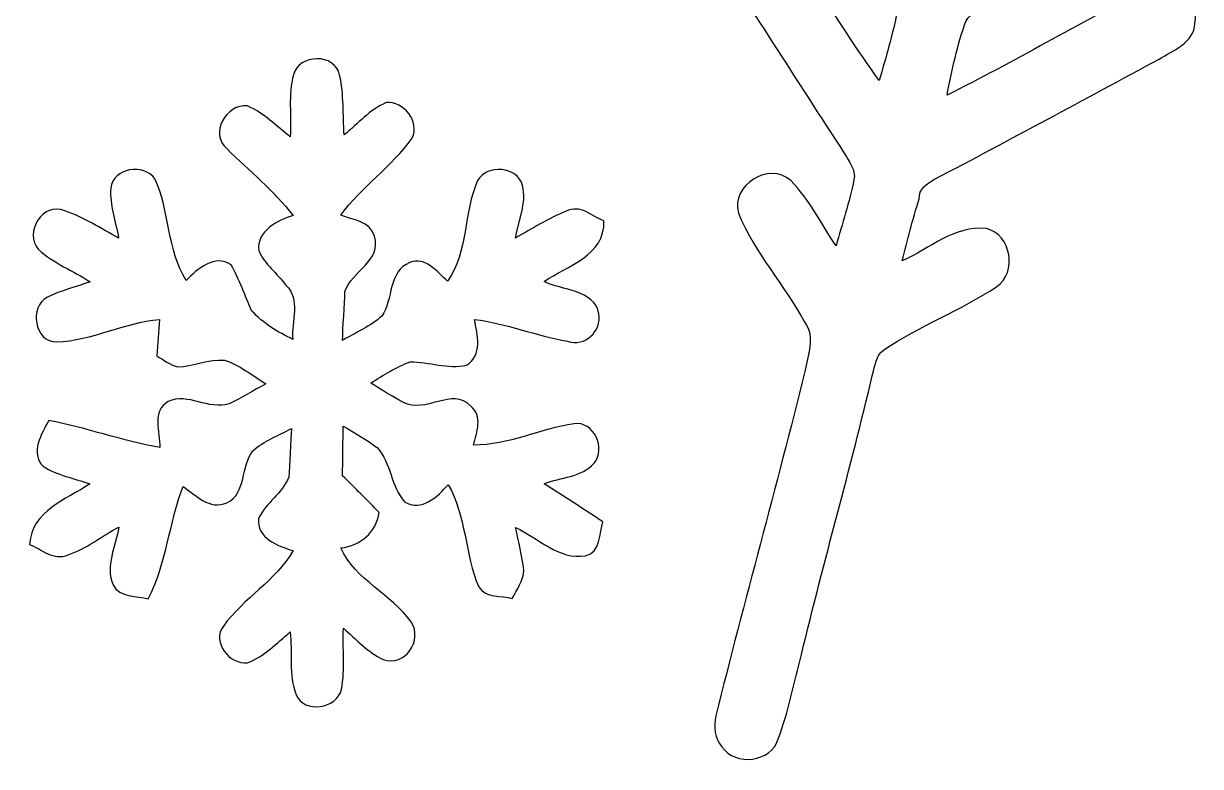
# Model space of a CAD drawing. Header units: centimetres. Extents: x -11.9 to 10, y -18.6 to 13.7.
# Drawn here: x -3.36 to 9.41, y -18.57 to -10.51 of the extents above; entities that cross this region are included whole.
import ezdxf

# ---------------------------------------------------------------- set-up
doc = ezdxf.new("R2010")
doc.units = ezdxf.units.CM
doc.header["$MEASUREMENT"] = 0
doc.layers.add('Camada 1', color=7, linetype='Continuous')

msp = doc.modelspace()

# ---------------------------------------------------------------- linework, layer by layer
at = {"layer": 'Camada 1', "color": 15}
for points, knots in [([(6.14045, -7.54733), (6.12246, -7.27675), (6.45336, -7.04709), (6.6929, -7.20584), (6.6929, -7.20584), (6.89998, -7.36706), (7.00722, -7.62353), (7.16421, -7.83061), (7.16421, -7.83061), (7.36812, -7.73254), (7.55756, -7.5946), (7.77769, -7.53427), (7.77769, -7.53427), (7.95796, -7.44996), (8.134, -7.57731), (8.21796, -7.72795), (8.21796, -7.72795), (8.29522, -7.88388), (8.22537, -8.09519), (8.07226, -8.17668), (8.07226, -8.17668), (7.83837, -8.32344), (7.56779, -8.41269), (7.35189, -8.58626), (7.35189, -8.58626), (7.24676, -8.86813), (7.18961, -9.16446), (7.12223, -9.45691), (7.12223, -9.45691), (7.65104, -9.19021), (8.14493, -8.85437), (8.68821, -8.61871), (8.68821, -8.61871), (8.96197, -8.50441), (9.21914, -8.82721), (9.11437, -9.07768), (9.11437, -9.07768), (9.06568, -9.24454), (8.8833, -9.30522), (8.75136, -9.38918), (8.75136, -9.38918), (8.20455, -9.6841), (7.66974, -10.00054), (7.12152, -10.2937), (7.12152, -10.2937), (7.02804, -10.34768), (6.92044, -10.39601), (6.86082, -10.49126), (6.86082, -10.49126), (6.77016, -10.75055), (6.71124, -11.02113), (6.65868, -11.29136), (6.65868, -11.29136), (7.38505, -10.9287), (8.08531, -10.51595), (8.80886, -10.14836), (8.80886, -10.14836), (9.04699, -10.00407), (9.40752, -10.22456), (9.3472, -10.51278), (9.3472, -10.51278), (9.33979, -10.72339), (9.11049, -10.80417), (8.9602, -10.89977), (8.9602, -10.89977), (8.14846, -11.3351), (7.33954, -11.77643), (6.52321, -12.20399), (6.52321, -12.20399), (6.44243, -12.25021), (6.35106, -12.30524), (6.3567, -12.41989), (6.3567, -12.41989), (6.28579, -12.63967), (6.22829, -12.86475), (6.1722, -13.08947), (6.1722, -13.08947), (6.46889, -12.95717), (6.73982, -12.69965), (7.08695, -12.73845), (7.08695, -12.73845), (7.35612, -12.80125), (7.42244, -13.2147), (7.19702, -13.36957), (7.19702, -13.36957), (6.80473, -13.62534), (6.3627, -13.79432), (5.97288, -14.05396), (5.97288, -14.05396), (5.88469, -14.11146), (5.8801, -14.2307), (5.85082, -14.32031), (5.85082, -14.32031), (5.6134, -15.33737), (5.32271, -16.34102), (5.08035, -17.35702), (5.08035, -17.35702), (4.99886, -17.66288), (4.93889, -17.97509), (4.82812, -18.27248), (4.82812, -18.27248), (4.75403, -18.52859), (4.36104, -18.57199), (4.21711, -18.35997), (4.21711, -18.35997), (4.14091, -18.26613), (4.12115, -18.13772), (4.15219, -18.02271), (4.15219, -18.02271), (4.45876, -16.77388), (4.80871, -15.53598), (5.11739, -14.28785), (5.11739, -14.28785), (5.14456, -14.11711), (5.23064, -13.9132), (5.11704, -13.75692), (5.11704, -13.75692), (4.89232, -13.35229), (4.57517, -13.00021), (4.39561, -12.57124), (4.39561, -12.57124), (4.31094, -12.26961), (4.72863, -12.00467), (4.96358, -12.2174), (4.96358, -12.2174), (5.16572, -12.42307), (5.29308, -12.68765), (5.455, -12.92437), (5.455, -12.92437), (5.52379, -12.68659), (5.59823, -12.44988), (5.64938, -12.20787), (5.64938, -12.20787), (5.67231, -12.10063), (5.59188, -12.00714), (5.54426, -11.92001), (5.54426, -11.92001), (5.02214, -11.12238), (4.51097, -10.31769), (3.99168, -9.51865), (3.99168, -9.51865), (3.91936, -9.39835), (3.83999, -9.24278), (3.92007, -9.10696), (3.92007, -9.10696), (4.01391, -8.86037), (4.36845, -8.80886), (4.53249, -9.01171), (4.53249, -9.01171), (5.01721, -9.70386), (5.42678, -10.44751), (5.92243, -11.13226), (5.92243, -11.13226), (5.99581, -10.88461), (6.06707, -10.63554), (6.11858, -10.38296), (6.11858, -10.38296), (6.14751, -10.25984), (6.05508, -10.15153), (6.00075, -10.0524), (6.00075, -10.0524), (5.65538, -9.49184), (5.29661, -8.93939), (4.95653, -8.376), (4.95653, -8.376), (4.89479, -8.23771), (4.76709, -8.09272), (4.82282, -7.93221), (4.82282, -7.93221), (4.8641, -7.74912), (5.06659, -7.63587), (5.24545, -7.66586), (5.24545, -7.66586), (5.42361, -7.7156), (5.52062, -7.89376), (5.61446, -8.0391), (5.61446, -8.0391), (5.87022, -8.46032), (6.12422, -8.88294), (6.39974, -9.29181), (6.39974, -9.29181), (6.46571, -9.05051), (6.53591, -8.81098), (6.59694, -8.56897), (6.59694, -8.56897), (6.61423, -8.48995), (6.6361, -8.40246), (6.59589, -8.32661), (6.59589, -8.32661), (6.45971, -8.0578), (6.23782, -7.83484), (6.14045, -7.54733)], [0, 0, 0, 0, 0.02040816, 0.02040816, 0.02040816, 0.02040816, 0.04081633, 0.04081633, 0.04081633, 0.04081633, 0.06122449, 0.06122449, 0.06122449, 0.06122449, 0.08163265, 0.08163265, 0.08163265, 0.08163265, 0.10204082, 0.10204082, 0.10204082, 0.10204082, 0.12244898, 0.12244898, 0.12244898, 0.12244898, 0.14285714, 0.14285714, 0.14285714, 0.14285714, 0.16326531, 0.16326531, 0.16326531, 0.16326531, 0.18367347, 0.18367347, 0.18367347, 0.18367347, 0.20408163, 0.20408163, 0.20408163, 0.20408163, 0.2244898, 0.2244898, 0.2244898, 0.2244898, 0.24489796, 0.24489796, 0.24489796, 0.24489796, 0.26530612, 0.26530612, 0.26530612, 0.26530612, 0.28571429, 0.28571429, 0.28571429, 0.28571429, 0.30612245, 0.30612245, 0.30612245, 0.30612245, 0.32653061, 0.32653061, 0.32653061, 0.32653061, 0.34693878, 0.34693878, 0.34693878, 0.34693878, 0.36734694, 0.36734694, 0.36734694, 0.36734694, 0.3877551, 0.3877551, 0.3877551, 0.3877551, 0.40816327, 0.40816327, 0.40816327, 0.40816327, 0.42857143, 0.42857143, 0.42857143, 0.42857143, 0.44897959, 0.44897959, 0.44897959, 0.44897959, 0.46938776, 0.46938776, 0.46938776, 0.46938776, 0.48979592, 0.48979592, 0.48979592, 0.48979592, 0.51020408, 0.51020408, 0.51020408, 0.51020408, 0.53061224, 0.53061224, 0.53061224, 0.53061224, 0.55102041, 0.55102041, 0.55102041, 0.55102041, 0.57142857, 0.57142857, 0.57142857, 0.57142857, 0.59183673, 0.59183673, 0.59183673, 0.59183673, 0.6122449, 0.6122449, 0.6122449, 0.6122449, 0.63265306, 0.63265306, 0.63265306, 0.63265306, 0.65306122, 0.65306122, 0.65306122, 0.65306122, 0.67346939, 0.67346939, 0.67346939, 0.67346939, 0.69387755, 0.69387755, 0.69387755, 0.69387755, 0.71428571, 0.71428571, 0.71428571, 0.71428571, 0.73469388, 0.73469388, 0.73469388, 0.73469388, 0.75510204, 0.75510204, 0.75510204, 0.75510204, 0.7755102, 0.7755102, 0.7755102, 0.7755102, 0.79591837, 0.79591837, 0.79591837, 0.79591837, 0.81632653, 0.81632653, 0.81632653, 0.81632653, 0.83673469, 0.83673469, 0.83673469, 0.83673469, 0.85714286, 0.85714286, 0.85714286, 0.85714286, 0.87755102, 0.87755102, 0.87755102, 0.87755102, 0.89795918, 0.89795918, 0.89795918, 0.89795918, 0.91836735, 0.91836735, 0.91836735, 0.91836735, 0.93877551, 0.93877551, 0.93877551, 0.93877551, 0.95918367, 0.95918367, 0.95918367, 0.95918367, 1, 1, 1, 1]), ([(-0.43074, -11.07122), (-0.37324, -10.8458), (0.02328, -10.82992), (0.0695, -11.07546), (0.0695, -11.07546), (0.1203, -11.28536), (0.10266, -11.50585), (0.1203, -11.72139), (0.1203, -11.72139), (0.26917, -11.60357), (0.39687, -11.44693), (0.57467, -11.37285), (0.57467, -11.37285), (0.76517, -11.35345), (0.94368, -11.57534), (0.85831, -11.75808), (0.85831, -11.75808), (0.63253, -12.065), (0.31115, -12.2869), (0.0822, -12.59205), (0.0822, -12.59205), (0.21061, -12.64497), (0.40358, -12.66049), (0.44697, -12.81959), (0.44697, -12.81959), (0.53199, -13.0877), (0.20249, -13.19918), (0.12806, -13.42178), (0.12806, -13.42178), (0.121, -13.55407), (0.1076, -13.8183), (0.10089, -13.9506), (0.10089, -13.9506), (0.24483, -13.86593), (0.40322, -13.79925), (0.52846, -13.68707), (0.52846, -13.68707), (0.65264, -13.51315), (0.59549, -13.19636), (0.83326, -13.10711), (0.83326, -13.10711), (1.00083, -13.03972), (1.12995, -13.21012), (1.24037, -13.30784), (1.24037, -13.30784), (1.46791, -12.99139), (1.41146, -12.56559), (1.56704, -12.21846), (1.56704, -12.21846), (1.66934, -12.03748), (2.0006, -12.06147), (2.05458, -12.27102), (2.05458, -12.27102), (2.10256, -12.46293), (2.00801, -12.65449), (1.97732, -12.84146), (1.97732, -12.84146), (2.15759, -12.73986), (2.33362, -12.62874), (2.52589, -12.55042), (2.52589, -12.55042), (2.68041, -12.4714), (2.80423, -12.60546), (2.93687, -12.6552), (2.93687, -12.6552), (2.95028, -13.03726), (2.53965, -13.13709), (2.28847, -13.31313), (2.28847, -13.31313), (2.47509, -13.4112), (2.83774, -13.39815), (2.88219, -13.66379), (2.88219, -13.66379), (2.91712, -13.84794), (2.73085, -14.0275), (2.54141, -13.95942), (2.54141, -13.95942), (2.20133, -13.90156), (1.87678, -13.76574), (1.53282, -13.72411), (1.53282, -13.72411), (1.56633, -13.8878), (1.62172, -14.11323), (1.4478, -14.21835), (1.4478, -14.21835), (1.24636, -14.26633), (1.03787, -14.18131), (0.83573, -14.18484), (0.83573, -14.18484), (0.68262, -14.23776), (0.54504, -14.32736), (0.40957, -14.41485), (0.40957, -14.41485), (0.52529, -14.48717), (0.64135, -14.55843), (0.76235, -14.62299), (0.76235, -14.62299), (0.99413, -14.75528), (1.29364, -14.45154), (1.49401, -14.66321), (1.49401, -14.66321), (1.62525, -14.77222), (1.55787, -14.9486), (1.524, -15.08654), (1.524, -15.08654), (1.90077, -15.09007), (2.24472, -14.90768), (2.61267, -14.85547), (2.61267, -14.85547), (2.82681, -14.82196), (2.9658, -15.12605), (2.82963, -15.28339), (2.82963, -15.28339), (2.69734, -15.43861), (2.46415, -15.43332), (2.28882, -15.50635), (2.28882, -15.50635), (2.50155, -15.64322), (2.71639, -15.77657), (2.92594, -15.91874), (2.92594, -15.91874), (2.88572, -16.03481), (2.9016, -16.25459), (2.73791, -16.2874), (2.73791, -16.2874), (2.44863, -16.33502), (2.22321, -16.09372), (1.97908, -15.98083), (1.97908, -15.98083), (2.01083, -16.13429), (2.05176, -16.28704), (2.06798, -16.44438), (2.06798, -16.44438), (2.06375, -16.55762), (1.99178, -16.65323), (1.94275, -16.75165), (1.94275, -16.75165), (1.82986, -16.71249), (1.65312, -16.74848), (1.57903, -16.62536), (1.57903, -16.62536), (1.42699, -16.2694), (1.44462, -15.85595), (1.24848, -15.51622), (1.24848, -15.51622), (1.13206, -15.64675), (0.96449, -15.81256), (0.77399, -15.70284), (0.77399, -15.70284), (0.62865, -15.5388), (0.62724, -15.28022), (0.47978, -15.11547), (0.47978, -15.11547), (0.3623, -15.02622), (0.2346, -14.9546), (0.10901, -14.88017), (0.10901, -14.88017), (0.10724, -15.01457), (0.10372, -15.28374), (0.10195, -15.4185), (0.10195, -15.4185), (0.2353, -15.5508), (0.36795, -15.68203), (0.49953, -15.81679), (0.49953, -15.81679), (0.46672, -16.03234), (0.29845, -16.17839), (0.08361, -16.20167), (0.08361, -16.20167), (0.23918, -16.54951), (0.63218, -16.70226), (0.84596, -17.00459), (0.84596, -17.00459), (0.97931, -17.20215), (0.77646, -17.49637), (0.54363, -17.41276), (0.54363, -17.41276), (0.37641, -17.33444), (0.24977, -17.19262), (0.11183, -17.07339), (0.11183, -17.07339), (0.10054, -17.2914), (0.13264, -17.51683), (0.09066, -17.73343), (0.09066, -17.73343), (0.04339, -17.94792), (-0.31397, -18.0019), (-0.40217, -17.7934), (-0.40217, -17.7934), (-0.48472, -17.57856), (-0.44132, -17.3362), (-0.46531, -17.11325), (-0.46531, -17.11325), (-0.61207, -17.23214), (-0.74789, -17.37995), (-0.92745, -17.44874), (-0.92745, -17.44874), (-1.12324, -17.47061), (-1.31904, -17.22402), (-1.19062, -17.04869), (-1.19062, -17.04869), (-0.9712, -16.74812), (-0.62371, -16.55762), (-0.43392, -16.2313), (-0.43392, -16.2313), (-0.60007, -16.18227), (-0.83326, -16.09478), (-0.80786, -15.87994), (-0.80786, -15.87994), (-0.72884, -15.71166), (-0.55069, -15.609), (-0.48084, -15.43544), (-0.48084, -15.43544), (-0.47378, -15.3035), (-0.46037, -15.03962), (-0.45332, -14.90768), (-0.45332, -14.90768), (-0.59337, -14.98318), (-0.74965, -15.03927), (-0.86924, -15.14792), (-0.86924, -15.14792), (-1.00401, -15.30985), (-0.93662, -15.61042), (-1.15147, -15.71307), (-1.15147, -15.71307), (-1.34514, -15.79421), (-1.48449, -15.62911), (-1.62807, -15.53704), (-1.62807, -15.53704), (-1.78047, -15.93391), (-1.80657, -16.37171), (-2.00484, -16.75271), (-2.00484, -16.75271), (-2.12725, -16.71955), (-2.31846, -16.7446), (-2.38654, -16.60313), (-2.38654, -16.60313), (-2.47721, -16.39993), (-2.35373, -16.18192), (-2.32622, -15.97625), (-2.32622, -15.97625), (-2.51072, -16.07255), (-2.67511, -16.21296), (-2.87549, -16.27505), (-2.87549, -16.27505), (-3.03354, -16.34772), (-3.15948, -16.21578), (-3.29318, -16.16357), (-3.29318, -16.16357), (-3.26461, -15.79739), (-2.90054, -15.68097), (-2.64019, -15.5074), (-2.64019, -15.5074), (-2.80917, -15.44567), (-2.99473, -15.41462), (-3.14642, -15.31655), (-3.14642, -15.31655), (-3.28612, -15.17368), (-3.16477, -14.95848), (-3.08257, -14.82019), (-3.08257, -14.82019), (-2.67652, -14.8971), (-2.28706, -15.04244), (-1.87889, -15.11159), (-1.87889, -15.11159), (-1.87784, -14.94367), (-1.96956, -14.71612), (-1.78823, -14.61488), (-1.78823, -14.61488), (-1.57727, -14.51434), (-1.34655, -14.71083), (-1.12854, -14.63887), (-1.12854, -14.63887), (-0.99272, -14.5729), (-0.86184, -14.4974), (-0.73166, -14.42085), (-0.73166, -14.42085), (-0.87771, -14.33195), (-1.01318, -14.218), (-1.17792, -14.16685), (-1.17792, -14.16685), (-1.35114, -14.14745), (-1.51694, -14.23599), (-1.68875, -14.23882), (-1.68875, -14.23882), (-1.77094, -14.21518), (-1.84044, -14.16262), (-1.91206, -14.11817), (-1.91206, -14.11817), (-1.90465, -13.98517), (-1.89301, -13.85711), (-1.88454, -13.72517), (-1.88454, -13.72517), (-2.2673, -13.7541), (-2.61373, -13.95412), (-2.99861, -13.96788), (-2.99861, -13.96788), (-3.23921, -13.97353), (-3.30235, -13.58159), (-3.09845, -13.48317), (-3.09845, -13.48317), (-2.95169, -13.40873), (-2.78941, -13.37134), (-2.63525, -13.31524), (-2.63525, -13.31524), (-2.81905, -13.19565), (-3.03212, -13.11487), (-3.19511, -12.9667), (-3.19511, -12.9667), (-3.35809, -12.78502), (-3.15136, -12.44036), (-2.90971, -12.54619), (-2.90971, -12.54619), (-2.70334, -12.6171), (-2.51813, -12.73775), (-2.32692, -12.84111), (-2.32692, -12.84111), (-2.35832, -12.66155), (-2.42499, -12.48163), (-2.41194, -12.29854), (-2.41194, -12.29854), (-2.38725, -12.07911), (-2.05246, -12.02866), (-1.93252, -12.19729), (-1.93252, -12.19729), (-1.77236, -12.54795), (-1.80128, -12.96811), (-1.59385, -13.30043), (-1.59385, -13.30043), (-1.47426, -13.18119), (-1.28094, -13.00339), (-1.10596, -13.13321), (-1.10596, -13.13321), (-1.01353, -13.29126), (-0.95885, -13.46659), (-0.88159, -13.63274), (-0.88159, -13.63274), (-0.75882, -13.7675), (-0.60007, -13.86205), (-0.43709, -13.93966), (-0.43709, -13.93966), (-0.45755, -13.74775), (-0.34784, -13.50433), (-0.51259, -13.35264), (-0.51259, -13.35264), (-0.60572, -13.22423), (-0.74401, -13.12474), (-0.80716, -12.97764), (-0.80716, -12.97764), (-0.83114, -12.76597), (-0.6036, -12.64426), (-0.43251, -12.59805), (-0.43251, -12.59805), (-0.64206, -12.32782), (-0.90876, -12.11333), (-1.1497, -11.8745), (-1.1497, -11.8745), (-1.34867, -11.71575), (-1.15817, -11.37744), (-0.92781, -11.40883), (-0.92781, -11.40883), (-0.75177, -11.48397), (-0.6156, -11.62861), (-0.46496, -11.74327), (-0.46496, -11.74327), (-0.44944, -11.51961), (-0.49071, -11.28889), (-0.43074, -11.07122)], [0, 0, 0, 0, 0.01075269, 0.01075269, 0.01075269, 0.01075269, 0.02150538, 0.02150538, 0.02150538, 0.02150538, 0.03225806, 0.03225806, 0.03225806, 0.03225806, 0.04301075, 0.04301075, 0.04301075, 0.04301075, 0.05376344, 0.05376344, 0.05376344, 0.05376344, 0.06451613, 0.06451613, 0.06451613, 0.06451613, 0.07526882, 0.07526882, 0.07526882, 0.07526882, 0.08602151, 0.08602151, 0.08602151, 0.08602151, 0.09677419, 0.09677419, 0.09677419, 0.09677419, 0.10752688, 0.10752688, 0.10752688, 0.10752688, 0.11827957, 0.11827957, 0.11827957, 0.11827957, 0.12903226, 0.12903226, 0.12903226, 0.12903226, 0.13978495, 0.13978495, 0.13978495, 0.13978495, 0.15053763, 0.15053763, 0.15053763, 0.15053763, 0.16129032, 0.16129032, 0.16129032, 0.16129032, 0.17204301, 0.17204301, 0.17204301, 0.17204301, 0.1827957, 0.1827957, 0.1827957, 0.1827957, 0.19354839, 0.19354839, 0.19354839, 0.19354839, 0.20430108, 0.20430108, 0.20430108, 0.20430108, 0.21505376, 0.21505376, 0.21505376, 0.21505376, 0.22580645, 0.22580645, 0.22580645, 0.22580645, 0.23655914, 0.23655914, 0.23655914, 0.23655914, 0.24731183, 0.24731183, 0.24731183, 0.24731183, 0.25806452, 0.25806452, 0.25806452, 0.25806452, 0.2688172, 0.2688172, 0.2688172, 0.2688172, 0.27956989, 0.27956989, 0.27956989, 0.27956989, 0.29032258, 0.29032258, 0.29032258, 0.29032258, 0.30107527, 0.30107527, 0.30107527, 0.30107527, 0.31182796, 0.31182796, 0.31182796, 0.31182796, 0.32258065, 0.32258065, 0.32258065, 0.32258065, 0.33333333, 0.33333333, 0.33333333, 0.33333333, 0.34408602, 0.34408602, 0.34408602, 0.34408602, 0.35483871, 0.35483871, 0.35483871, 0.35483871, 0.3655914, 0.3655914, 0.3655914, 0.3655914, 0.37634409, 0.37634409, 0.37634409, 0.37634409, 0.38709677, 0.38709677, 0.38709677, 0.38709677, 0.39784946, 0.39784946, 0.39784946, 0.39784946, 0.40860215, 0.40860215, 0.40860215, 0.40860215, 0.41935484, 0.41935484, 0.41935484, 0.41935484, 0.43010753, 0.43010753, 0.43010753, 0.43010753, 0.44086022, 0.44086022, 0.44086022, 0.44086022, 0.4516129, 0.4516129, 0.4516129, 0.4516129, 0.46236559, 0.46236559, 0.46236559, 0.46236559, 0.47311828, 0.47311828, 0.47311828, 0.47311828, 0.48387097, 0.48387097, 0.48387097, 0.48387097, 0.49462366, 0.49462366, 0.49462366, 0.49462366, 0.50537634, 0.50537634, 0.50537634, 0.50537634, 0.51612903, 0.51612903, 0.51612903, 0.51612903, 0.52688172, 0.52688172, 0.52688172, 0.52688172, 0.53763441, 0.53763441, 0.53763441, 0.53763441, 0.5483871, 0.5483871, 0.5483871, 0.5483871, 0.55913978, 0.55913978, 0.55913978, 0.55913978, 0.56989247, 0.56989247, 0.56989247, 0.56989247, 0.58064516, 0.58064516, 0.58064516, 0.58064516, 0.59139785, 0.59139785, 0.59139785, 0.59139785, 0.60215054, 0.60215054, 0.60215054, 0.60215054, 0.61290323, 0.61290323, 0.61290323, 0.61290323, 0.62365591, 0.62365591, 0.62365591, 0.62365591, 0.6344086, 0.6344086, 0.6344086, 0.6344086, 0.64516129, 0.64516129, 0.64516129, 0.64516129, 0.65591398, 0.65591398, 0.65591398, 0.65591398, 0.66666667, 0.66666667, 0.66666667, 0.66666667, 0.67741935, 0.67741935, 0.67741935, 0.67741935, 0.68817204, 0.68817204, 0.68817204, 0.68817204, 0.69892473, 0.69892473, 0.69892473, 0.69892473, 0.70967742, 0.70967742, 0.70967742, 0.70967742, 0.72043011, 0.72043011, 0.72043011, 0.72043011, 0.7311828, 0.7311828, 0.7311828, 0.7311828, 0.74193548, 0.74193548, 0.74193548, 0.74193548, 0.75268817, 0.75268817, 0.75268817, 0.75268817, 0.76344086, 0.76344086, 0.76344086, 0.76344086, 0.77419355, 0.77419355, 0.77419355, 0.77419355, 0.78494624, 0.78494624, 0.78494624, 0.78494624, 0.79569892, 0.79569892, 0.79569892, 0.79569892, 0.80645161, 0.80645161, 0.80645161, 0.80645161, 0.8172043, 0.8172043, 0.8172043, 0.8172043, 0.82795699, 0.82795699, 0.82795699, 0.82795699, 0.83870968, 0.83870968, 0.83870968, 0.83870968, 0.84946237, 0.84946237, 0.84946237, 0.84946237, 0.86021505, 0.86021505, 0.86021505, 0.86021505, 0.87096774, 0.87096774, 0.87096774, 0.87096774, 0.88172043, 0.88172043, 0.88172043, 0.88172043, 0.89247312, 0.89247312, 0.89247312, 0.89247312, 0.90322581, 0.90322581, 0.90322581, 0.90322581, 0.91397849, 0.91397849, 0.91397849, 0.91397849, 0.92473118, 0.92473118, 0.92473118, 0.92473118, 0.93548387, 0.93548387, 0.93548387, 0.93548387, 0.94623656, 0.94623656, 0.94623656, 0.94623656, 0.95698925, 0.95698925, 0.95698925, 0.95698925, 0.96774194, 0.96774194, 0.96774194, 0.96774194, 0.97849462, 0.97849462, 0.97849462, 0.97849462, 1, 1, 1, 1])]:
    msp.add_open_spline(points, degree=3, knots=knots, dxfattribs=at)

doc.saveas('drawing.dxf')
